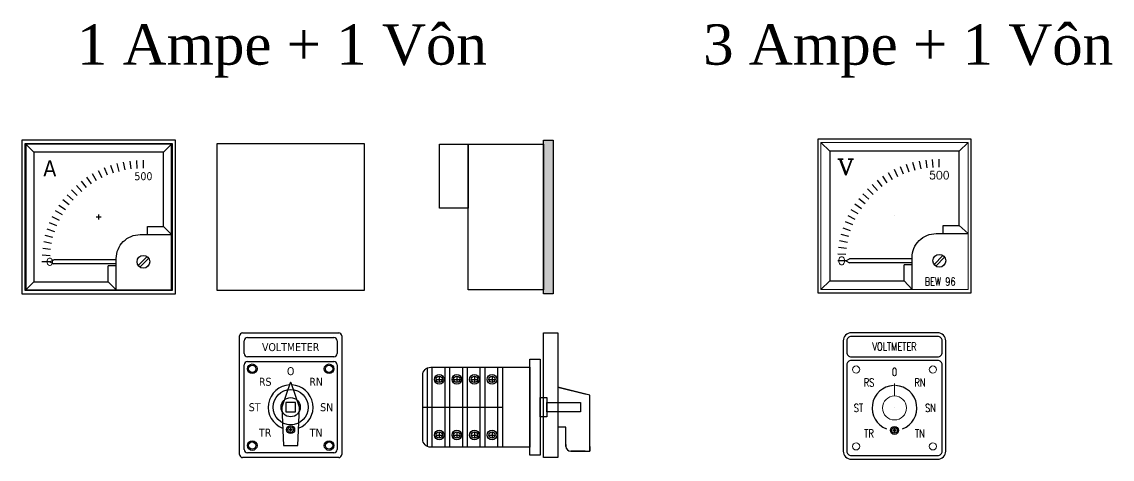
# Model space of a CAD drawing. Header units: millimetres. Extents: x 70 to 1321, y 164 to 438.
# Drawn here: x 70 to 752, y 164 to 438 of the extents above; entities that cross this region are included whole.
import ezdxf
from ezdxf.enums import TextEntityAlignment as Align

# ---------------------------------------------------------------- set-up
doc = ezdxf.new("R2010")
doc.units = ezdxf.units.MM
doc.layers.add('1-EMC-ACESS', color=4, linetype='Continuous')
doc.layers.add('hw_Punch', color=5, linetype='Continuous', lineweight=13)
doc.styles.add('ARIAL', font='arial.ttf')
doc.styles.add('hw_Block', font='complex.shx', dxfattribs={"width": 0.75})
doc.styles.add('Tahoma (Input Text)', font='tahoma.ttf')

# ---------------------------------------------------------------- blocks, each defined once
blk = doc.blocks.new('Ampere-Meter-front')
at = {"color": 6}
for p, q in [((-40.5, 40.5), (-45.5, 45.5)), ((40.5, 40.5), (45.5, 45.5)), ((16.59, 29.38), (15.61, 34.28)), ((20.36, 30), (19.71, 34.96)), ((24.17, 30.37), (23.85, 35.36)), ((28, 30.5), (28, 35.5)), ((2.13, 24.47), (-0.09, 28.95)), ((5.61, 26.05), (3.7, 30.67)), ((9.2, 27.4), (7.59, 32.13)), ((12.86, 28.51), (11.56, 33.34)), ((-7.61, 18.41), (-10.66, 22.38)), ((-4.5, 20.64), (-7.28, 24.8)), ((-1.25, 22.66), (-3.75, 26.99)), ((-15.98, 10.57), (-19.74, 13.87)), ((-13.37, 13.37), (-16.9, 16.9)), ((-10.57, 15.98), (-13.87, 19.74)), ((-20.64, 4.5), (-24.8, 7.28)), ((-18.41, 7.61), (-22.38, 10.66)), ((-24.47, -2.13), (-28.95, 0.09)), ((-22.66, 1.25), (-26.99, 3.75)), ((-1.5, 0), (1.5, 0)), ((0, 1.5), (0, -1.5)), ((-26.05, -5.61), (-30.67, -3.7)), ((30.5, -11), (30.5, -6)), ((45.5, -11), (40.5, -6)), ((-28.51, -12.86), (-33.34, -11.56)), ((-27.4, -9.2), (-32.13, -7.59)), ((-30, -20.36), (-34.96, -19.71)), ((-29.38, -16.59), (-34.28, -15.61)), ((-30.37, -24.17), (-35.36, -23.85)), ((-30.5, -28), (-28.07, -26.75)), ((11, -26.75), (-28.07, -26.75)), ((30.25, -24.69), (24.69, -30.25)), ((31.31, -25.75), (25.75, -31.31)), ((-30.5, -28), (-35.5, -28)), ((-30.5, -28), (-35.5, -28)), ((-30.5, -28), (-28.07, -29.25)), ((11, -29.25), (-28.07, -29.25)), ((11, -30.5), (6, -30.5)), ((-40.5, -40.5), (-45.5, -45.5)), ((11, -45.5), (6, -40.5))]:
    blk.add_line(p, q, dxfattribs=at)
for points in [[(-48, -48), (48, -48), (48, 48), (-48, 48)], [(-45.5, -45.5), (45.5, -45.5), (45.5, 45.5), (-45.5, 45.5)]]:
    blk.add_lwpolyline(points, close=True, dxfattribs=at)
for points in [[(40.5, -6), (40.5, 40.5), (-40.5, 40.5), (-40.5, -40.5), (6, -40.5)], [(30.5, -6), (40.5, -6)], [(6, -40.5), (6, -30.5)]]:
    blk.add_lwpolyline(points, dxfattribs=at)
blk.add_lwpolyline([(11, -45.5), (11, -26, -0.414214), (26, -11), (45.5, -11)], format="xyb", dxfattribs=at)
blk.add_circle((28, -28), 4, dxfattribs=at)
at = {"color": 6, "style": 'Tahoma (Input Text)'}
for tag, height, p in [('BEW-96', 10, (-30.5, 30.5)), ('MAX', 5, (28, 25.5)), ('O', 5, (-30.5, -28))]:
    blk.add_attdef(tag, text='', height=height, dxfattribs=at).set_placement(p, align=Align.MIDDLE_CENTER)
blk = doc.blocks.new('A$C30041796')
blk.add_hatch(color=6).paths.add_polyline_path([(71, 96), (65, 96), (65, 0), (71, 0)])
at = {"color": 6}
for points in [[(65, 96), (71, 96), (71, 0), (65, 0)], [(0, 93.5), (18, 93.5), (18, 53.5), (0, 53.5)], [(18, 93.5), (65, 93.5), (65, 2.5), (18, 2.5)]]:
    blk.add_lwpolyline(points, close=True, dxfattribs=at)
blk = doc.blocks.new('Von-to')
at = {"color": 6}
for p, q in [((-32, -29.5), (-32, 44.5)), ((-30, 46.5), (30, 46.5)), ((-29, 33.5), (-29, 41.5)), ((-27, 43.5), (27, 43.5)), ((29, 41.5), (29, 33.5)), ((32, 44.5), (32, -29.5)), ((27, 31.5), (-27, 31.5)), ((-27, 28.5), (27, 28.5)), ((-29, -26.5), (-29, 26.5)), ((29, 26.5), (29, -26.5)), ((0.14, -13.15), (-0.14, -13.15)), ((-0.14, -13.15), (-0.14, -13.86)), ((0.14, -13.86), (0.14, -13.15)), ((-0.85, -13.86), (-0.85, -14.14)), ((-0.14, -13.86), (-0.85, -13.86)), ((-0.85, -14.14), (-0.14, -14.14)), ((-0.14, -14.14), (-0.14, -14.85)), ((-0.14, -14.85), (0.14, -14.85)), ((0.85, -13.86), (0.14, -13.86)), ((0.14, -14.14), (0.85, -14.14)), ((0.14, -14.85), (0.14, -14.14)), ((0.85, -14.14), (0.85, -13.86)), ((30, -31.5), (-30, -31.5)), ((27, -28.5), (-27, -28.5))]:
    blk.add_line(p, q, dxfattribs=at)
blk.add_lwpolyline([(5.5, 0), (0.24, 15.31, 0.713683), (-0.24, 15.31), (-5.5, 0), (-4.5, -24), (4.5, -24), (5.5, 0)], format="xyb", dxfattribs=at)
blk.add_lwpolyline([(-3, -3), (3, -3), (3, 3), (-3, 3)], close=True, dxfattribs=at)
at = {"color": 2}
for centre, radius in [((-24, 24), 3), ((24, 24), 3), ((0, 0), 11), ((-24, -24), 3), ((24, -24), 3)]:
    blk.add_circle(centre, radius, dxfattribs=at)
at = {"color": 6}
for centre, radius in [((-24, 24), 2.25), ((24, 24), 2.25), ((0, 0), 6), ((0, -14), 2.5), ((0, -14), 1.75), ((-24, -24), 2.25), ((24, -24), 2.25)]:
    blk.add_circle(centre, radius, dxfattribs=at)
for centre, radius, start, end in [((-30, 44.5), 2, 90, 180), ((-27, 41.5), 2, 90, 180), ((27, 41.5), 2, 0, 90), ((30, 44.5), 2, 0, 90), ((-27, 33.5), 2, 180, 270), ((-27, 26.5), 2, 90, 180), ((27, 33.5), 2, 270, 0), ((27, 26.5), 2, 0, 90), ((0, 0), 14, 92.83897, 249.08828), ((0, 0), 14, 290.91172, 87.16103), ((-27, -26.5), 2, 180, 270), ((27, -26.5), 2, 270, 0), ((-30, -29.5), 2, 180, 270), ((30, -29.5), 2, 270, 0)]:
    blk.add_arc(centre, radius, start, end, dxfattribs=at)
at = {"color": 6, "insert": (0, 37.5), "char_height": 5, "width": 58, "attachment_point": 5}
blk.add_mtext('{\\fTahoma|b0|i0|c0|p34;VOLTMETER}', dxfattribs=at)
at = {"color": 6, "style": 'Tahoma (Input Text)'}
for tag, p in [('O', (0, 22.5)), ('RS', (-15.91, 15.91)), ('RN', (15.91, 15.91)), ('ST', (-22.5, 0)), ('SN', (22.5, 0)), ('TR', (-15.91, -15.91)), ('TN', (15.91, -15.91))]:
    blk.add_attdef(tag, text='', height=5, dxfattribs=at).set_placement(p, align=Align.MIDDLE_CENTER)
blk = doc.blocks.new('*U191')
blk.add_hatch(color=256).paths.add_polyline_path([(0.24, 15.32), (0.23, 15.33), (0.22, 15.34), (0.22, 15.36), (0.21, 15.37), (0.2, 15.38), (0.19, 15.4), (0.18, 15.41), (0.17, 15.42), (0.15, 15.43), (0.14, 15.44), (0.13, 15.45), (0.11, 15.45), (0.1, 15.46), (0.08, 15.47), (0.07, 15.47), (0.05, 15.47), (0.04, 15.48), (0.02, 15.48), (0.01, 15.48), (-0.01, 15.48), (-0.02, 15.48), (-0.04, 15.48), (-0.05, 15.47), (-0.07, 15.47), (-0.08, 15.47), (-0.1, 15.46), (-0.11, 15.45), (-0.13, 15.45), (-0.14, 15.44), (-0.15, 15.43), (-0.17, 15.42), (-0.18, 15.41), (-0.19, 15.4), (-0.2, 15.38), (-0.21, 15.37), (-0.22, 15.36), (-0.22, 15.34), (-0.23, 15.33), (-0.24, 15.32), (-0.24, 7.5), (0.24, 7.5)])
for p, q in [((0.14, -13.15), (-0.14, -13.15)), ((-0.14, -13.15), (-0.14, -13.86)), ((0.14, -13.86), (0.14, -13.15)), ((-0.85, -13.86), (-0.85, -14.14)), ((-0.14, -13.86), (-0.85, -13.86)), ((-0.85, -14.14), (-0.14, -14.14)), ((-0.14, -14.14), (-0.14, -14.85)), ((-0.14, -14.85), (0.14, -14.85)), ((0.85, -13.86), (0.14, -13.86)), ((0.14, -14.14), (0.85, -14.14)), ((0.14, -14.85), (0.14, -14.14)), ((0.85, -14.14), (0.85, -13.86))]:
    blk.add_line(p, q)
for points in [[(-27, -32), (27, -32, 0.414214), (32, -27), (32, 42, 0.414214), (27, 47), (-27, 47, 0.414214), (-32, 42), (-32, -27, 0.414214)], [(-27, 32), (27, 32, 0.414214), (29.75, 34.75), (29.75, 42, 0.414214), (27, 44.75), (-27, 44.75, 0.414214), (-29.75, 42), (-29.75, 34.75, 0.414214)], [(-27, -29.75), (27, -29.75, 0.414214), (29.75, -27), (29.75, 27, 0.414214), (27, 29.75), (-27, 29.75, 0.414214), (-29.75, 27), (-29.75, -27, 0.414214)]]:
    blk.add_lwpolyline(points, format="xyb", close=True)
for radius in [2.5, 1.75]:
    blk.add_circle((0, -14), radius)
for start, end in [(92.83897, 249.08828), (290.91172, 87.16103)]:
    blk.add_arc((0, 0), 14, start, end)
at = {"layer": 'Defpoints', "color": 5}
blk.add_line((0, 0), (0, 0), dxfattribs=at)
at = {"layer": 'hw_Punch'}
for centre, radius in [((-24, 24), 2.25), ((24, 24), 2.25), ((0, 0), 7.5), ((-24, -24), 2.25), ((24, -24), 2.25)]:
    blk.add_circle(centre, radius, dxfattribs=at)
at = {"style": 'hw_Block', "width": 0.75}
for s, p in [('VOLTMETER', (0, 38.38)), ('0', (0, 22.5)), ('RS', (-15.91, 15.91)), ('RN', (15.91, 15.91)), ('ST', (-22.5, 0)), ('SN', (22.5, 0)), ('TR', (-15.91, -15.91)), ('TN', (15.91, -15.91))]:
    blk.add_text(s, height=5, dxfattribs=at).set_placement(p, align=Align.MIDDLE_CENTER)
blk = doc.blocks.new('*U192')
for p, q in [((-40.5, 40.5), (-46, 46)), ((40.5, 40.5), (46, 46)), ((16.59, 29.38), (15.61, 34.28)), ((20.36, 30), (19.71, 34.96)), ((24.17, 30.37), (23.85, 35.36)), ((28, 30.5), (28, 35.5)), ((2.13, 24.47), (-0.09, 28.95)), ((5.61, 26.05), (3.7, 30.67)), ((9.2, 27.4), (7.59, 32.13)), ((12.86, 28.51), (11.56, 33.34)), ((-7.61, 18.41), (-10.66, 22.38)), ((-4.5, 20.64), (-7.28, 24.8)), ((-1.25, 22.66), (-3.75, 26.99)), ((-15.98, 10.57), (-19.74, 13.87)), ((-13.37, 13.37), (-16.9, 16.9)), ((-10.57, 15.98), (-13.87, 19.74)), ((-20.64, 4.5), (-24.8, 7.28)), ((-18.41, 7.61), (-22.38, 10.66)), ((-24.47, -2.13), (-28.95, 0.09)), ((-22.66, 1.25), (-26.99, 3.75)), ((-26.05, -5.61), (-30.67, -3.7)), ((30.5, -11), (30.5, -6)), ((46, -11), (40.5, -6)), ((-28.51, -12.86), (-33.34, -11.56)), ((-27.4, -9.2), (-32.13, -7.59)), ((-30, -20.36), (-34.96, -19.71)), ((-29.38, -16.59), (-34.28, -15.61)), ((-30.37, -24.17), (-35.36, -23.85)), ((30.25, -24.69), (24.69, -30.25)), ((31.31, -25.75), (25.75, -31.31)), ((11, -30.5), (6, -30.5)), ((-40.5, -40.5), (-46, -46)), ((11, -46), (6, -40.5))]:
    blk.add_line(p, q)
at = {"color": 1}
for p, q in [((-30.5, -28), (-28.07, -26.75)), ((11, -26.75), (-28.07, -26.75)), ((-30.5, -28), (-35.5, -28)), ((-30.5, -28), (-35.5, -28)), ((-30.5, -28), (-28.07, -29.25)), ((11, -29.25), (-28.07, -29.25))]:
    blk.add_line(p, q, dxfattribs=at)
blk.add_lwpolyline([(-48, -48), (48, -48), (48, 48), (-48, 48)], close=True)
for points in [[(40.5, -6), (40.5, 40.5), (-40.5, 40.5), (-40.5, -40.5), (6, -40.5)], [(30.5, -6), (40.5, -6)], [(6, -40.5), (6, -30.5)]]:
    blk.add_lwpolyline(points)
blk.add_lwpolyline([(11, -46), (11, -26, -0.414214), (26, -11), (46, -11)], format="xyb")
blk.add_circle((28, -28), 4)
at = {"layer": 'Defpoints', "color": 5}
blk.add_line((0, 0), (0, 0), dxfattribs=at)
at = {"layer": 'hw_Punch'}
blk.add_lwpolyline([(-46, -46), (46, -46), (46, 46), (-46, 46)], close=True, dxfattribs=at)
at = {"style": 'hw_Block'}
for s, height, width, p in [('V', 10, 1.25, (-30.5, 30.5)), ('BEW 96', 5, 0.75, (28.5, -41))]:
    blk.add_text(s, height=height, dxfattribs=dict(at, width=width)).set_placement(p, align=Align.MIDDLE_CENTER)
blk.add_text('O', height=5, dxfattribs=at).set_placement((-33, -28), align=Align.MIDDLE_CENTER)
blk.add_attdef('MAX', text='', height=5, dxfattribs=at).set_placement((28, 25.5), align=Align.MIDDLE_CENTER)
blk = doc.blocks.new('*U199')
blk.add_blockref('*U192', (-120, 0)).add_auto_attribs({'MAX': '500'})
blk.add_blockref('*U191', (-120, -120))
blk = doc.blocks.new('A$C3E8D4FA9')
at = {"color": 6}
for p, q in [((3, 6.92), (3, 56.08)), ((6, 6.92), (6, 56.08)), ((14, 6.92), (14, 56.08)), ((14, 6.92), (14, 56.08)), ((14, 6.92), (14, 56.08)), ((17, 6.92), (17, 56.08)), ((17, 6.92), (17, 56.08)), ((25, 6.92), (25, 56.08)), ((25, 6.92), (25, 56.08)), ((25, 6.92), (25, 56.08)), ((25, 6.92), (25, 56.08)), ((25, 6.92), (25, 56.08)), ((28, 6.92), (28, 56.08)), ((28, 6.92), (28, 56.08)), ((28, 6.92), (28, 56.08)), ((36, 6.92), (36, 56.08)), ((36, 6.92), (36, 56.08)), ((36, 6.92), (36, 56.08)), ((36, 6.92), (36, 56.08)), ((36, 6.92), (36, 56.08)), ((36, 6.92), (36, 56.08)), ((36, 6.92), (36, 56.08)), ((39, 6.92), (39, 56.08)), ((39, 6.92), (39, 56.08)), ((39, 6.92), (39, 56.08)), ((39, 6.92), (39, 56.08)), ((47, 6.92), (47, 56.08)), ((47, 6.92), (47, 56.08)), ((50, 6.92), (50, 56.08)), ((8.31, 48.89), (12.31, 48.89)), ((10.31, 50.89), (10.31, 46.89)), ((19.31, 48.89), (23.31, 48.89)), ((21.31, 50.89), (21.31, 46.89)), ((30.31, 48.89), (34.31, 48.89)), ((32.31, 50.89), (32.31, 46.89)), ((41.31, 48.89), (45.31, 48.89)), ((43.31, 50.89), (43.31, 46.89)), ((104.5, 39), (84.5, 44)), ((84.5, 44), (102.23, 39.57)), ((104.5, 4), (104.5, 39)), ((104.5, 7), (104.5, 36.66)), ((0, 31.5), (50, 31.5)), ((8.31, 14.11), (12.31, 14.11)), ((10.31, 16.11), (10.31, 12.11)), ((19.31, 14.11), (23.31, 14.11)), ((21.31, 16.11), (21.31, 12.11)), ((30.31, 14.11), (34.31, 14.11)), ((32.31, 16.11), (32.31, 12.11)), ((41.31, 14.11), (45.31, 14.11)), ((43.31, 16.11), (43.31, 12.11)), ((89.5, 19), (84.5, 19)), ((89.5, 7), (89.5, 19)), ((89.5, 8.21), (89.5, 7)), ((104.5, 7), (104.5, 4)), ((92.5, 4), (104.5, 4)), ((101.5, 4), (92.5, 4))]:
    blk.add_line(p, q, dxfattribs=at)
for points in [[(75.5, 78), (84.5, 78), (84.5, 0), (75.5, 0)], [(67, 61.5), (73.5, 61.5), (73.5, 1.5), (67, 1.5)], [(73.5, 37.5), (77.5, 37.5), (77.5, 25.5), (73.5, 25.5)], [(77.5, 34.5), (98.5, 34.5), (98.5, 28.5), (77.5, 28.5)]]:
    blk.add_lwpolyline(points, close=True, dxfattribs=at)
blk.add_lwpolyline([(5, 56.5), (67, 56.5), (67, 6.5), (5, 6.5, -0.414214), (0, 11.5), (0, 51.5, -0.414214)], format="xyb", close=True, dxfattribs=at)
for centre, radius in [((10.31, 48.89), 3), ((10.31, 48.89), 2), ((21.31, 48.89), 3), ((21.31, 48.89), 2), ((21.31, 48.89), 2), ((32.31, 48.89), 3), ((32.31, 48.89), 2), ((32.31, 48.89), 2), ((43.31, 48.89), 3), ((43.31, 48.89), 2), ((43.31, 48.89), 2), ((10.31, 14.11), 3), ((10.31, 14.11), 2), ((10.31, 14.11), 2), ((21.31, 14.11), 3), ((21.31, 14.11), 2), ((21.31, 14.11), 2), ((32.31, 14.11), 3), ((32.31, 14.11), 2), ((32.31, 14.11), 2), ((43.31, 14.11), 3), ((43.31, 14.11), 2), ((43.31, 14.11), 2)]:
    blk.add_circle(centre, radius, dxfattribs=at)
blk.add_arc((92.5, 7), 3, 180, 270, dxfattribs=at)

msp = doc.modelspace()

# ---------------------------------------------------------------- linework, layer by layer
at = {"color": 2}
for points in [[(72.31, 361.64), (164.31, 361.64), (164.31, 269.64), (72.31, 269.64)], [(192.31, 361.64), (284.31, 361.64), (284.31, 269.64), (192.31, 269.64)], [(192.31, 361.64), (284.31, 361.64), (284.31, 269.64), (192.31, 269.64)]]:
    msp.add_lwpolyline(points, close=True, dxfattribs=at)

# ---------------------------------------------------------------- block references
at = {"color": 7, "lineweight": -3}
ref = msp.add_blockref('Ampere-Meter-front', (118.31, 315.64), dxfattribs=at)
ref.add_attrib('BEW-96', 'A', dxfattribs={"height": 10, "style": 'Tahoma (Input Text)'}).set_placement((87.81, 346.14), align=Align.MIDDLE_CENTER)
ref.add_attrib('O', 'O', dxfattribs={"height": 5, "style": 'Tahoma (Input Text)'}).set_placement((87.81, 287.64), align=Align.MIDDLE_CENTER)
ref.add_attrib('MAX', '500', dxfattribs={"height": 5, "style": 'Tahoma (Input Text)'}).set_placement((146.31, 341.14), align=Align.MIDDLE_CENTER)
at = {"color": 7}
msp.add_blockref('A$C30041796', (331.32, 267.64), dxfattribs=at)
msp.add_blockref('*U199', (735.62, 316.28))
msp.add_blockref('Von-to', (238.31, 196.78), dxfattribs=at).add_auto_attribs({'RN': 'RN', 'SN': 'SN', 'TN': 'TN', 'O': 'O', 'ST': 'ST', 'TR': 'TR', 'RS': 'RS'})
at = {"color": 2}
msp.add_blockref('A$C3E8D4FA9', (320.82, 165.28), dxfattribs=at)

# ---------------------------------------------------------------- texts
at = {"layer": '1-EMC-ACESS', "color": 1, "linetype": 'ByBlock', "lineweight": -2, "char_height": 25.2, "width": 385.9629, "attachment_point": 2, "style": 'ARIAL'}
for s, insert in [('{\\fTimes New Roman|b0|i0|c0|p18;\\C7;1 Ampe + 1 Vôn}', (232.82, 436.04)), ('{\\fTimes New Roman|b0|i0|c0|p18;\\C7;3 Ampe + 1 Vôn}', (624.15, 436.04))]:
    msp.add_mtext(s, dxfattribs=dict(at, insert=insert))

doc.saveas('drawing.dxf')
